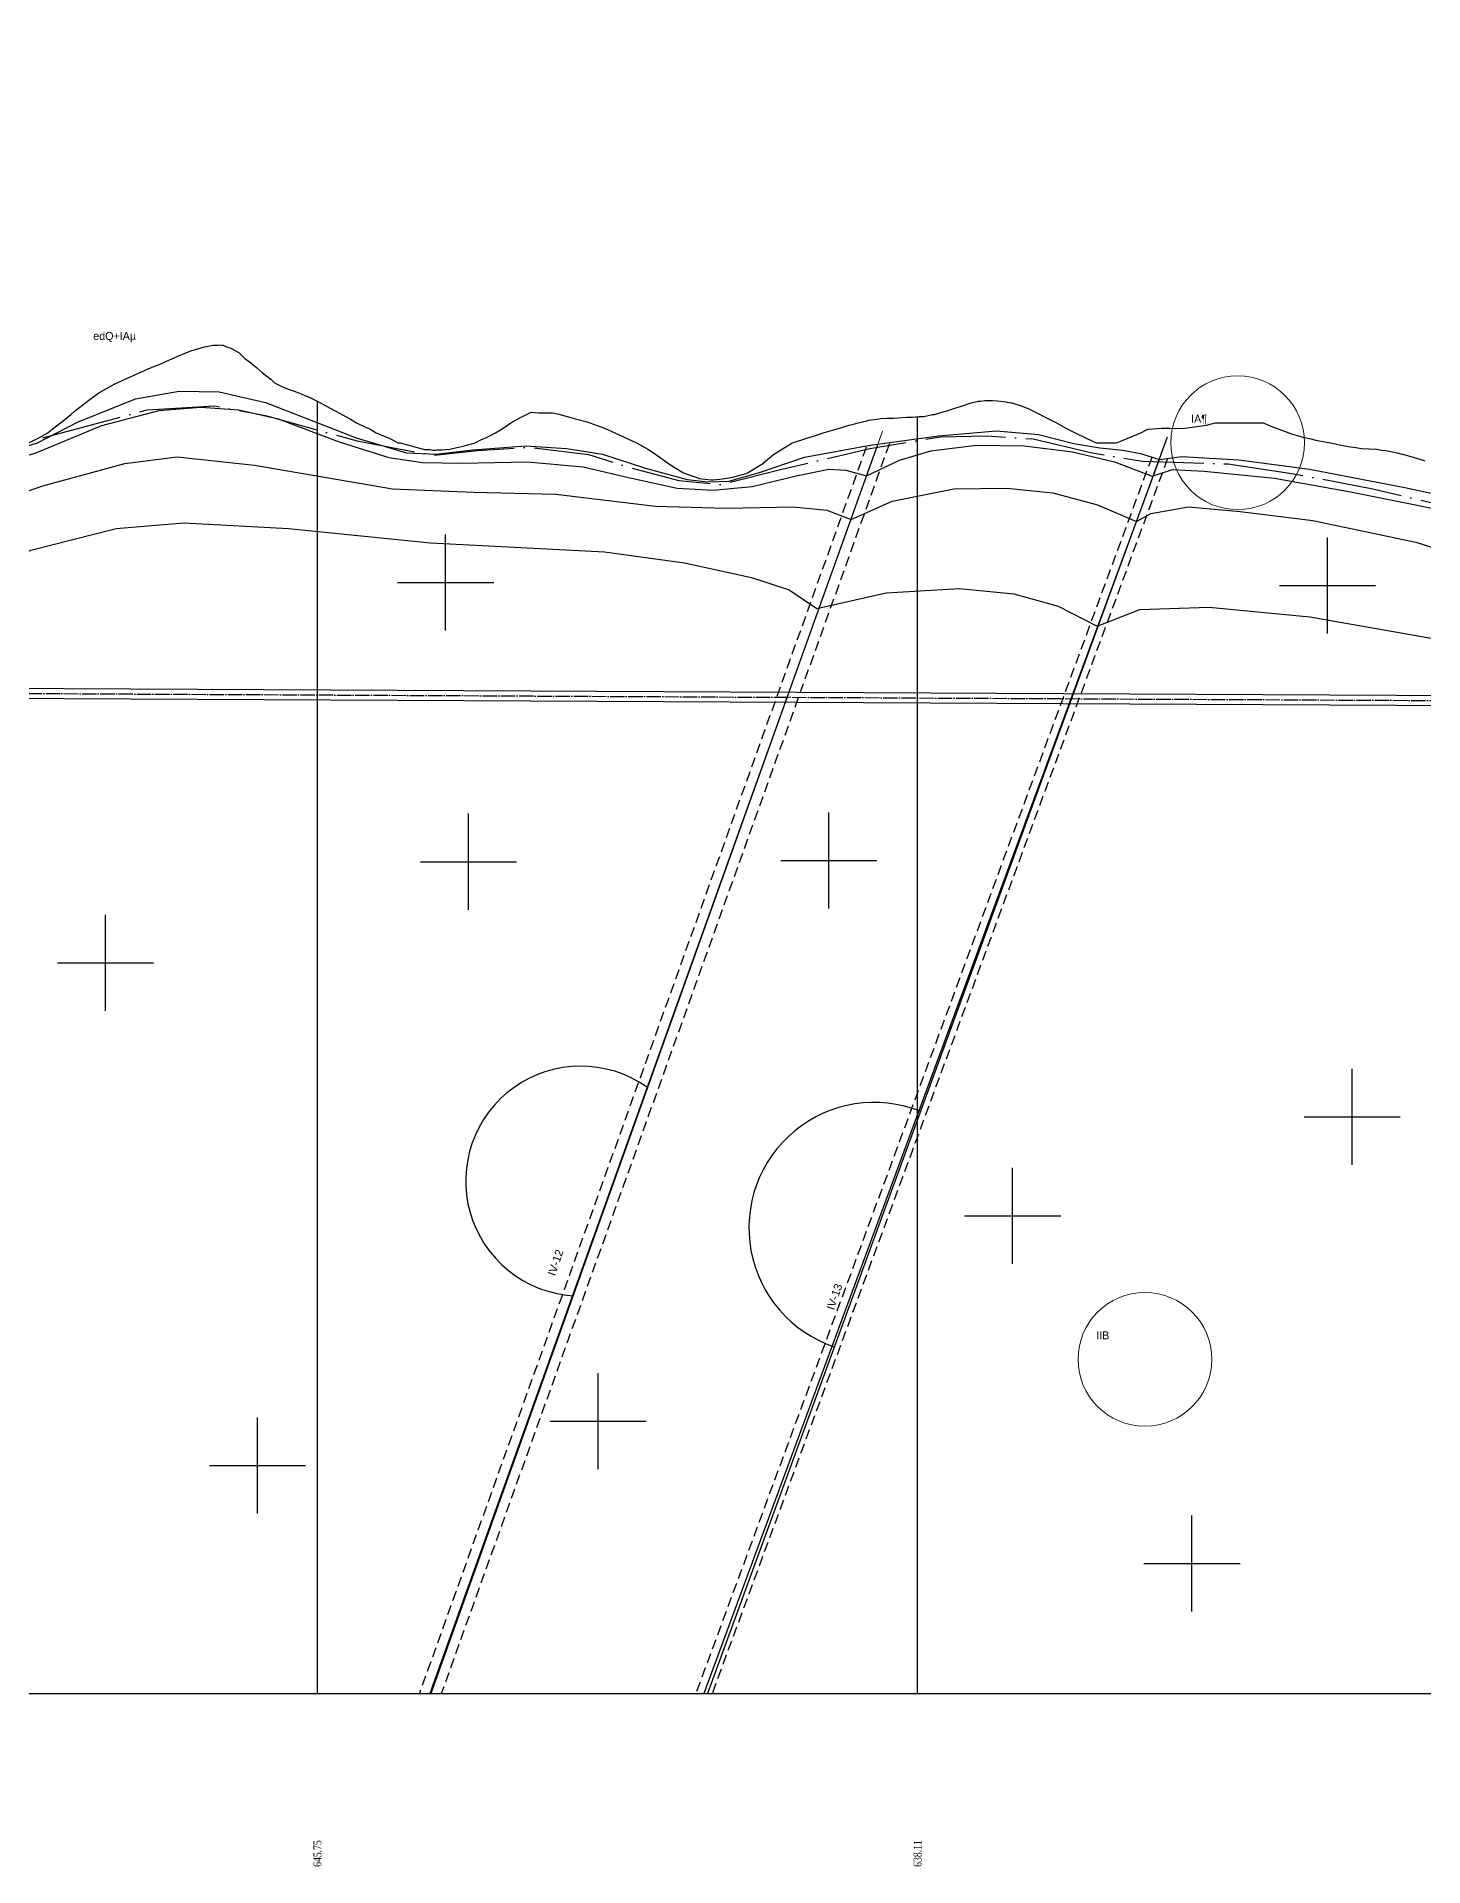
# Model space of a CAD drawing. Header units: inches. Extents: x 444671 to 463716, y 1783086 to 1794968.
# Drawn here: x 449032 to 449725, y 1786952 to 1787866 of the extents above; entities that cross this region are included whole.
import ezdxf
from ezdxf.enums import TextEntityAlignment as Align

# ---------------------------------------------------------------- set-up
doc = ezdxf.new("R2010")
doc.units = ezdxf.units.IN
doc.header["$MEASUREMENT"] = 0
for name, pattern in [('ACAD_ISO04W100', [30, 24, -3, 0, -3]), ('DASHED', [0.75, 0.5, -0.25]), ('HIDDEN', [0.375, 0.25, -0.125]), ('NG', [1.8, 0.8, -0.1, 0, -0.1, 0.8])]:
    doc.linetypes.add(name, pattern=pattern)
for name, color, linetype in [('4', 4, 'Continuous'), ('Dc', 10, 'Continuous'), ('Dchat', 33, 'Continuous'), ('Dong', 252, 'HIDDEN'), ('Khung_bang', 140, 'Continuous'), ('PEGC', 3, 'Continuous'), ('Text', 3, 'Continuous'), ('Thachhoc', 125, 'Continuous'), ('Tim', 1, 'ACAD_ISO04W100')]:
    doc.layers.add(name, color=color, linetype=linetype)
doc.layers.add('DIACHAT', color=33, linetype='Continuous', lineweight=25)
doc.layers.add('Dut gay', color=1, linetype='Continuous', lineweight=25)
doc.styles.add('VNARIAL', font='')
doc.styles.add('Vntimeshx', font='vntime.shx', dxfattribs={"width": 0.8, "bigfont": 'vn1.shx'})
doc.styles.get('VNARIAL').set_extended_font_data('.VnArial')
doc.linetypes.add('_lA1', pattern='A,2,-0.2,["x",Standard,S=0.1,R=0,X=-0.1,Y=-0.05],-0.1', length=2.3)
doc.linetypes.add('_lA2', pattern='A,2,-0.2,["xx",Standard,S=0.1,R=0,X=-0.1,Y=-0.05],-0.18', length=2.38)
doc.linetypes.add('_lB', pattern='A,2,-0.2,["xxx",Standard,S=0.1,R=0,X=-0.1,Y=-0.05],-0.26', length=2.46)
doc.linetypes.add('_llA', pattern='A,2,-0.2,["xxxx",Standard,S=0.1,R=0,X=-0.1,Y=-0.05],-0.34', length=2.54)
doc.linetypes.add('NEN_DA1', pattern='A,1.5,-0.15,["Y",Standard,S=0.2,R=0,X=-0.15,Y=-0.2],-0.005', length=1.655)

# ---------------------------------------------------------------- blocks, each defined once
blk = doc.blocks.new('g')
at = {"layer": 'Thachhoc'}
for points in [[(0, -19.01), (0, 20.99)], [(-20, 0.99), (20, 0.99)]]:
    blk.add_lwpolyline(points, dxfattribs=at)

msp = doc.modelspace()

# ---------------------------------------------------------------- linework, layer by layer
at = {"layer": '4', "linetype": 'NEN_DA1', "ltscale": 8}
for p, q in [((447198.4274, 1787544.8986), (449992.4641, 1787530.9284)), ((449992.5236, 1787535.6281), (447329.7795, 1787548.9419))]:
    msp.add_line(p, q, dxfattribs=at)
at = {"layer": 'Dc', "lineweight": 13}
for centre in [(449632.4711, 1787663.4184), (449586.1007, 1787205.3333)]:
    msp.add_circle(centre, 33.4288, dxfattribs=at)
at = {"layer": 'Dchat', "linetype": '_lA1', "ltscale": 70, "flags": 128}
msp.add_lwpolyline([(447730.5083, 1787666.1579), (447761.3834, 1787673.2077), (447782.8666, 1787677.2196), (447795.6696, 1787681.7863), (447818.026, 1787694.8684), (447856.498, 1787720.1257), (447891.374, 1787736.201), (447927.5914, 1787745.1318), (447977.0179, 1787754.0987), (448033.3561, 1787761.2433), (448081.745, 1787770.1994), (448108.1256, 1787771.0925), (448135.8476, 1787769.7528), (448177.4306, 1787767.5202), (448207.0869, 1787768.0089), (448229.0097, 1787771.621), (448258.5202, 1787783.6775), (448279.6422, 1787796.3375), (448329.2735, 1787844.1169), (448347.84, 1787856.3412), (448366.0635, 1787864.8133), (448383.3444, 1787866.3822), (448397.4833, 1787865.1271), (448409.1087, 1787861.3617), (448424.2766, 1787852.491), (448446.7085, 1787838.6521), (448474.8607, 1787817.5659), (448512.6219, 1787784.8498), (448541.7795, 1787763.2615), (448573.5309, 1787744.1116), (448608.2185, 1787727.0418), (448643.5055, 1787713.4444), (448680.7066, 1787702.3992), (448718.9132, 1787697.3787), (448778.4448, 1787694.7544), (448812.1269, 1787689.2319), (448866.454, 1787674.6181), (448893.6551, 1787666.8566), (448906.3725, 1787665.7982), (448918.0302, 1787668.2678), (448931.5697, 1787673.9249), (448947.8197, 1787680.2752), (448959.4773, 1787682.0391), (448974.3143, 1787680.628), (448992.6839, 1787673.5721), (449009.6404, 1787664.3995), (449019.1785, 1787661.5771), (449025.5372, 1787661.2243), (449032.6024, 1787663.3411), (449052.5711, 1787673.6302), (449081.5385, 1787685.2724), (449103.4407, 1787689.1532), (449123.3351, 1787688.7679), (449146.6503, 1787683.476), (449166.7862, 1787675.7146), (449191.8678, 1787665.8364), (449217.0338, 1787658.4163), (449231.8708, 1787657.7107), (449250.2404, 1787659.8274), (449276.735, 1787661.9442), (449296.9734, 1787660.4997), (449314.9897, 1787657.6773), (449336.5386, 1787650.6214), (449357.381, 1787644.9767), (449367.6256, 1787643.9184), (449378.2234, 1787644.2711), (449393.4137, 1787648.5047), (449415.9028, 1787656.2623), (449448.7561, 1787662.2598), (449483.0224, 1787666.8461), (449511.9898, 1787669.3157), (449532.9275, 1787667.5546), (449550.5905, 1787662.9682), (449563.6612, 1787660.8515), (449575.1399, 1787659.6331), (449583.9449, 1787658.0984), (449593.3642, 1787655.029), (449604.6475, 1787656.5411), (449633.1232, 1787654.8672), (449668.299, 1787650.264), (449716.0377, 1787641.0576), (449760.993, 1787631.3833), (449788.2123, 1787624.2693), (449813.7567, 1787617.9922), (449830.5071, 1787613.8075), (449849.4226, 1787610.9043), (449894.6743, 1787610.7555)], dxfattribs=at)
at = {"layer": 'Dchat', "linetype": '_lA2', "ltscale": 70, "flags": 128}
msp.add_lwpolyline([(447730.583, 1787657.7809), (447755.0218, 1787663.7554), (447764.5484, 1787664.6203), (447769.9373, 1787664.7164), (447773.8827, 1787663.371), (447777.0582, 1787660.9685), (447788.3623, 1787672.0533), (447809.7944, 1787683.3703), (447864.6996, 1787709.596), (447903.7208, 1787723.7668), (447969.3217, 1787738.7514), (448037.1162, 1787748.1985), (448123.5996, 1787752.1966), (448179.2826, 1787750.5923), (448210.0266, 1787744.6878), (448223.4279, 1787736.4215), (448262.1634, 1787767.2567), (448301.1987, 1787799.9644), (448334.7018, 1787826.3377), (448356.8742, 1787835.1253), (448380.1292, 1787837.8807), (448410.0849, 1787835.1253), (448436.4932, 1787825.2845), (448467.7843, 1787808.9934), (448515.8711, 1787771.5984), (448562.9012, 1787739.9567), (448603.499, 1787717.5197), (448637.547, 1787703.633), (448674.2033, 1787694.1858), (448727.0199, 1787688.675), (448765.8362, 1787686.2398), (448826.1417, 1787677.5799), (448880.2536, 1787664.9443), (448901.932, 1787662.1888), (448916.9099, 1787662.9761), (448940.2609, 1787669.2678), (448961.1511, 1787670.8424), (448976.6616, 1787669.0221), (448993.5569, 1787664.873), (449006.8516, 1787657.4046), (449012.9451, 1787652.9789), (449031.5022, 1787658.2344), (449064.739, 1787672.0648), (449093.3964, 1787679.5757), (449114.1693, 1787681.2354), (449133.2805, 1787679.8523), (449152.9456, 1787675.4266), (449183.4126, 1787663.8092), (449208.208, 1787656.0253), (449225.1033, 1787653.5359), (449244.7684, 1787653.2593), (449277.4512, 1787653.8125), (449305.2872, 1787651.2864), (449327.999, 1787646.0309), (449352.3726, 1787640.7753), (449370.3758, 1787639.6689), (449389.8874, 1787641.6037), (449411.7683, 1787646.8592), (449428.1097, 1787650.1785), (449436.6958, 1787649.6252), (449446.9438, 1787646.8592), (449463.3828, 1787654.6677), (449479.1702, 1787659.37), (449501.882, 1787662.1361), (449525.7969, 1787661.8475), (449549.8936, 1787658.8048), (449570.9435, 1787653.8259), (449589.7777, 1787646.6342), (449599.9386, 1787650.0895), (449615.7347, 1787649.1613), (449650.9193, 1787645.7374), (449688.8404, 1787638.9364), (449719.6187, 1787632.6273), (449747.2403, 1787627.1068), (449782.3591, 1787618.826), (449807.6132, 1787614.0941), (449838.2861, 1787608.6269), (449853.3964, 1787607.2886), (449894.6743, 1787607.4586)], dxfattribs=at)
at = {"layer": 'Dchat', "linetype": '_lB', "ltscale": 70, "flags": 128}
msp.add_lwpolyline([(447730.583, 1787649.7809), (447752.5186, 1787652.228), (447762.1634, 1787652.4), (447766.8135, 1787651.712), (447772.4971, 1787649.132), (447789.6011, 1787660.1995), (447824.0467, 1787675.5075), (447888.3473, 1787698.6915), (447956.6872, 1787714.1026), (448019.0789, 1787724.7227), (448082.569, 1787730.8872), (448151.046, 1787732.6425), (448183.1889, 1787727.9846), (448204.0895, 1787721.027), (448215.5848, 1787711.9821), (448250.5196, 1787738.8254), (448308.0618, 1787781.3947), (448343.5927, 1787797.3973), (448371.2085, 1787804.353), (448394.5475, 1787804.353), (448420.6731, 1787800.5263), (448472.2278, 1787778.6098), (448540.7003, 1787733.2442), (448585.9849, 1787705.0658), (448623.063, 1787688.911), (448657.8972, 1787676.0394), (448707.7102, 1787665.255), (448780.0039, 1787658.2203), (448861.1677, 1787650.9148), (448913.6596, 1787650.5397), (448949.8872, 1787649.496), (448971.4844, 1787645.3214), (448988.6653, 1787640.4182), (449004.689, 1787631.3733), (449035.3432, 1787641.8097), (449076.2229, 1787652.9551), (449102.3485, 1787656.4339), (449141.0145, 1787652.2593), (449210.1234, 1787640.4314), (449250.5311, 1787638.6919), (449291.7572, 1787637.6408), (449341.5702, 1787631.7268), (449376.8591, 1787630.6832), (449410.3, 1787631.3789), (449427.0635, 1787629.6367), (449439.2555, 1787625.1142), (449459.8077, 1787634.1591), (449490.597, 1787640.4201), (449517.071, 1787640.7679), (449540.0616, 1787638.3328), (449562.3555, 1787632.4188), (449581.8627, 1787624.0696), (449589.1337, 1787627.9743), (449607.8338, 1787631.3504), (449633.7376, 1787629.0797), (449670.0939, 1787624.5383), (449721.4471, 1787613.6389), (449778.2495, 1787595.9133), (449822.2324, 1787581.4718), (449839.8255, 1787577.3904), (449894.6743, 1787574.4494)], dxfattribs=at)
at = {"layer": 'Dchat', "linetype": '_llA', "ltscale": 70, "flags": 128}
msp.add_lwpolyline([(447728.3077, 1787601.6832), (447735.9903, 1787602.6036), (447741.9286, 1787603.5015), (447749.066, 1787601.6489), (447752.8551, 1787600.511), (447754.9326, 1787599.5673), (447789.75, 1787613.2586), (447868.0224, 1787638.2788), (447940.0546, 1787654.9471), (448037.733, 1787672.1251), (448105.3729, 1787678.7047), (448146.824, 1787677.3876), (448170.3225, 1787673.0639), (448184.8287, 1787667.8239), (448196.8657, 1787659.8099), (448267.0229, 1787699.8148), (448337.64, 1787731.3778), (448373.1955, 1787737.7891), (448413.6892, 1787735.3232), (448463.2987, 1787720.9239), (448529.4714, 1787688.3745), (448603.2104, 1787658.3204), (448671.8522, 1787637.6071), (448737.6927, 1787623.2038), (448822.7904, 1787618.2494), (448900.3211, 1787616.2767), (448947.9131, 1787612.2007), (448972.0138, 1787606.264), (448984.1592, 1787600.7192), (448992.4875, 1787593.4415), (449029.3587, 1787609.7979), (449071.9533, 1787620.6177), (449105.8218, 1787623.3901), (449158.0125, 1787620.6177), (449229.0807, 1787613.4094), (449315.9678, 1787608.915), (449355.9437, 1787603.3702), (449389.4211, 1787596.078), (449408.2986, 1787589.9786), (449422.1791, 1787580.5524), (449456.741, 1787588.3841), (449493.3856, 1787590.602), (449520.5914, 1787587.8296), (449542.8002, 1787581.7303), (449562.2329, 1787571.7495), (449583.536, 1787580.0653), (449618.1732, 1787581.2443), (449668.5617, 1787576.4159), (449742.4643, 1787563.488), (449799.2754, 1787553.5529), (449836.2026, 1787545.9833), (449894.6743, 1787541.528)], dxfattribs=at)
at = {"layer": 'Dchat', "color": 14, "linetype": 'Continuous', "lineweight": 13}
msp.add_lwpolyline([(449454.882, 1787669.1634), (449229.3382, 1787038.3548)], dxfattribs=at)
at = {"layer": 'Dchat', "color": 14, "linetype": 'Continuous'}
msp.add_lwpolyline([(449597.2836, 1787666.2333), (449367.412, 1787038.3548)], dxfattribs=at)
at = {"layer": 'Dchat', "color": 14}
for centre, radius, start, end in [((449304.0975, 1787294.4043), 57.4547, 54.9728772, 266.2983347), ((449450.8701, 1787271.0211), 62.6843, 68.412837, 251.3709628)]:
    msp.add_arc(centre, radius, start, end, dxfattribs=at)
at = {"layer": 'DIACHAT', "color": 7, "linetype": 'NG', "ltscale": 50, "flags": 128}
msp.add_lwpolyline([(449035.3564, 1787665.8275), (449087.4343, 1787679.8008), (449121.1841, 1787681.7844), (449146.5957, 1787677.0237), (449192.3208, 1787664.3427), (449230.3746, 1787657.1872), (449252.6098, 1787659.5676), (449278.5545, 1787661.1218), (449307.9366, 1787657.5512), (449329.3776, 1787650.8068), (449353.201, 1787644.4591), (449374.2451, 1787642.4755), (449404.6924, 1787650.1733), (449448.5539, 1787660.5752), (449483.9261, 1787666.4311), (449507.2717, 1787666.7846), (449530.2637, 1787665.3709), (449559.6921, 1787658.4207), (449584.951, 1787654.1211), (449627.6954, 1787652.8462), (449658.4058, 1787648.2513), (449699.2426, 1787640.5779), (449745.4041, 1787629.7385), (449775.7698, 1787621.3675), (449802.2962, 1787613.6941), (449826.0304, 1787608.811), (449844.3664, 1787606.3625), (449894.6743, 1787605.7684)], dxfattribs=at)
at = {"layer": 'Dong', "linetype": 'ByBlock'}
for p, q in [((449172.4938, 1787038.3548), (449172.4938, 1787684.1055)), ((449472.4938, 1787038.3548), (449472.4938, 1787676.464))]:
    msp.add_line(p, q, dxfattribs=at)
at = {"layer": 'Dut gay'}
for points in [[(449452.4456, 1787662.3677), (449228.7151, 1787038.3548)], [(449593.1635, 1787655.0944), (449365.693, 1787038.3548)]]:
    msp.add_lwpolyline(points, dxfattribs=at)
at = {"layer": 'Dut gay', "linetype": 'DASHED', "ltscale": 10, "flags": 128}
for points in [[(449458.3815, 1787662.9254), (449234.4511, 1787038.3548)], [(449446.8141, 1787661.242), (449223.4873, 1787038.3548)], [(449589.58, 1787656.2621), (449361.6788, 1787038.3548)], [(449597.4517, 1787655.5768), (449369.8033, 1787038.3548)]]:
    msp.add_lwpolyline(points, dxfattribs=at)
at = {"layer": 'Khung_bang', "linetype": 'ByBlock'}
msp.add_lwpolyline([(446139.7357, 1787038.3548), (458289.9137, 1787038.3548)], dxfattribs=at)
at = {"layer": 'PEGC', "linetype": 'ByBlock', "ltscale": 0.03}
msp.add_lwpolyline([(449028.5874, 1787663.5018), (449033.5357, 1787666.0078), (449036.337, 1787667.4936), (449037.7333, 1787668.3548), (449040.1502, 1787670.288), (449044.1854, 1787673.3548), (449045.4788, 1787674.3191), (449049.2665, 1787677.5816), (449049.9518, 1787678.1133), (449050.2568, 1787678.3548), (449051.8526, 1787679.6372), (449056.6155, 1787683.3548), (449058.2886, 1787684.6556), (449063.2556, 1787688.3548), (449067.1455, 1787690.4867), (449071.2464, 1787692.7739), (449071.8132, 1787693.0599), (449072.3816, 1787693.3548), (449077.0406, 1787695.5631), (449079.163, 1787696.4158), (449083.4158, 1787698.3548), (449085.7879, 1787699.3497), (449088.3041, 1787700.4696), (449094.1882, 1787702.9111), (449094.9761, 1787703.2277), (449095.297, 1787703.3548), (449102.8269, 1787706.6768), (449106.7639, 1787708.3548), (449109.7673, 1787709.5074), (449111.0123, 1787709.8813), (449116.1098, 1787711.3935), (449119.5129, 1787711.9696), (449120.1847, 1787712.0946), (449122.8159, 1787712.1774), (449123.759, 1787712.2741), (449124.7062, 1787712.238), (449125.2914, 1787712.1023), (449127.1303, 1787711.3363), (449129.2647, 1787710.6884), (449133.3605, 1787708.3548), (449136.1273, 1787705.7235), (449139.1735, 1787703.3548), (449142.04, 1787700.958), (449145.0382, 1787698.3548), (449149.3303, 1787694.9656), (449151.0773, 1787693.3548), (449154.7319, 1787691.5766), (449157.0375, 1787690.5412), (449163.1566, 1787688.3548), (449164.7282, 1787687.6469), (449169.1317, 1787685.7904), (449173.9919, 1787683.3548), (449175.2983, 1787682.6045), (449178.3009, 1787680.9532), (449181.9737, 1787679.0017), (449183.2218, 1787678.3548), (449189.0121, 1787675.2087), (449191.98, 1787673.3548), (449193.722, 1787672.5028), (449198.9617, 1787670.1299), (449201.9078, 1787668.3548), (449208.7076, 1787665.4647), (449212.9427, 1787663.3548), (449213.8943, 1787663.3548), (449226.0035, 1787660.0638), (449227.3152, 1787659.9933), (449228.7327, 1787659.9732), (449230.3163, 1787659.7314), (449231.6596, 1787659.7766), (449232.4292, 1787659.8354), (449234.6054, 1787659.8056), (449236.3972, 1787660.0413), (449238.6362, 1787660.2619), (449243.7549, 1787661.3438), (449245.142, 1787661.6591), (449246.5854, 1787662.079), (449251.4015, 1787663.3548), (449254.2432, 1787664.8282), (449257.3549, 1787666.2051), (449261.4651, 1787668.3548), (449263.2042, 1787669.4041), (449264.8452, 1787670.4298), (449269.2242, 1787673.3548), (449274.0751, 1787676.0343), (449278.7634, 1787678.3548), (449279.4894, 1787678.6427), (449279.5536, 1787678.6327), (449283.1764, 1787678.3548), (449290.0001, 1787678.3548), (449293.2322, 1787677.6292), (449301.507, 1787675.3736), (449306.1226, 1787674.1212), (449308.6758, 1787673.3548), (449316.0132, 1787670.6397), (449321.2318, 1787668.3548), (449325.8739, 1787666.1594), (449332.0569, 1787663.3548), (449337.6434, 1787660.114), (449340.4694, 1787658.3548), (449346.0828, 1787654.4303), (449347.5157, 1787653.3548), (449350.8165, 1787651.1614), (449355.4864, 1787648.3548), (449363.4952, 1787645.5813), (449369.0977, 1787644.9098), (449369.6908, 1787644.8216), (449370.3965, 1787644.8215), (449373.5884, 1787645.1773), (449374.8589, 1787645.3691), (449378.3865, 1787645.8794), (449380.0671, 1787646.2237), (449382.5075, 1787646.8571), (449386.7538, 1787648.1095), (449387.2018, 1787648.2098), (449387.5203, 1787648.3548), (449395.4404, 1787653.2775), (449395.5533, 1787653.3548), (449400.549, 1787657.4762), (449401.7819, 1787658.3548), (449405.751, 1787660.7902), (449409.6903, 1787663.226), (449409.8005, 1787663.2918), (449409.9334, 1787663.3548), (449417.6765, 1787665.8153), (449420.93, 1787666.9311), (449425.359, 1787668.3548), (449432.2559, 1787670.3528), (449438.3519, 1787672.1852), (449440.4235, 1787672.7698), (449442.8545, 1787673.3548), (449447.0891, 1787674.4031), (449448.1678, 1787674.6537), (449452.1534, 1787675.2344), (449454.1271, 1787675.5232), (449457.2064, 1787675.6643), (449460.5543, 1787675.6748), (449467.1402, 1787676.1417), (449469.9055, 1787676.1521), (449473.354, 1787676.5677), (449475.5855, 1787676.5772), (449479.9028, 1787677.4429), (449480.929, 1787677.5878), (449483.5981, 1787678.3548), (449485.9819, 1787679.0201), (449487.0996, 1787679.3364), (449491.0618, 1787680.6525), (449494.4701, 1787681.6997), (449499.2694, 1787683.3548), (449502.7999, 1787684.206), (449503.9062, 1787684.2644), (449506.0804, 1787684.4964), (449509.2685, 1787684.495), (449509.9315, 1787684.4781), (449512.4389, 1787684.3017), (449516.7604, 1787683.8023), (449517.1076, 1787683.7489), (449519.4078, 1787683.3548), (449519.7317, 1787683.2873), (449519.8144, 1787683.2695), (449519.9193, 1787683.2389), (449523.2627, 1787682.2464), (449524.805, 1787681.6367), (449528.4244, 1787680.212), (449532.1604, 1787678.3548), (449536.2489, 1787676.2083), (449541.8465, 1787673.3548), (449547.0044, 1787670.5605), (449551.1808, 1787668.3548), (449556.6839, 1787665.681), (449561.7733, 1787663.3548), (449569.8925, 1787663.3548), (449571.6189, 1787663.3548), (449572.3544, 1787663.6045), (449584.0316, 1787668.3548), (449587.2619, 1787670.0824), (449587.695, 1787670.1465), (449594.3967, 1787670.6665), (449595.9469, 1787670.6357), (449598.5504, 1787670.7209), (449601.2121, 1787670.4872), (449602.4673, 1787670.6594), (449604.9307, 1787670.4636), (449606.0071, 1787670.6559), (449616.8637, 1787672.133), (449621.222, 1787673.3548), (449634.8888, 1787673.3548), (449645.2726, 1787673.3548), (449649.0564, 1787671.7676), (449658.0207, 1787668.3548), (449659.1974, 1787667.9186), (449659.9636, 1787667.6816), (449664.5224, 1787666.303), (449665.875, 1787665.9912), (449668.3344, 1787665.5977), (449671.5819, 1787664.7473), (449678.6798, 1787663.383), (449678.7532, 1787663.3726), (449678.846, 1787663.3548), (449683.3738, 1787662.396), (449685.1009, 1787662.0901), (449688.8867, 1787661.3246), (449691.5286, 1787661.0701), (449694.3533, 1787660.5613), (449701.9631, 1787660.1719), (449704.3461, 1787659.7701), (449706.5939, 1787659.4929), (449709.0788, 1787659.0181), (449709.8389, 1787658.865), (449712.0921, 1787658.3548), (449714.5184, 1787657.7691), (449714.9909, 1787657.6505), (449717.8817, 1787656.7847), (449723.5404, 1787655.1382), (449725.9583, 1787654.352)], dxfattribs=at)
at = {"layer": 'Text'}
msp.add_lwpolyline([(449028.5874, 1787663.5018), (449033.5357, 1787666.0078), (449036.337, 1787667.4936), (449037.7333, 1787668.3548), (449040.1502, 1787670.288), (449044.1854, 1787673.3548), (449045.4788, 1787674.3191), (449049.2665, 1787677.5816), (449049.9518, 1787678.1133), (449050.2568, 1787678.3548), (449051.8526, 1787679.6372), (449056.6155, 1787683.3548), (449058.2886, 1787684.6556), (449063.2556, 1787688.3548), (449067.1455, 1787690.4867), (449071.2464, 1787692.7739), (449071.8132, 1787693.0599), (449072.3816, 1787693.3548), (449077.0406, 1787695.5631), (449079.163, 1787696.4158), (449083.4158, 1787698.3548), (449085.7879, 1787699.3497), (449088.3041, 1787700.4696), (449094.1882, 1787702.9111), (449094.9761, 1787703.2277), (449095.297, 1787703.3548), (449102.8269, 1787706.6768), (449106.7639, 1787708.3548), (449109.7673, 1787709.5074), (449111.0123, 1787709.8813), (449116.1098, 1787711.3935), (449119.5129, 1787711.9696), (449120.1847, 1787712.0946), (449122.8159, 1787712.1774), (449123.759, 1787712.2741), (449124.7062, 1787712.238), (449125.2914, 1787712.1023), (449127.1303, 1787711.3363), (449129.2647, 1787710.6884), (449133.3605, 1787708.3548), (449136.1273, 1787705.7235), (449139.1735, 1787703.3548), (449142.04, 1787700.958), (449145.0382, 1787698.3548), (449149.3303, 1787694.9656), (449151.0773, 1787693.3548), (449154.7319, 1787691.5766), (449157.0375, 1787690.5412), (449163.1566, 1787688.3548), (449164.7282, 1787687.6469), (449169.1317, 1787685.7904), (449173.9919, 1787683.3548), (449175.2983, 1787682.6045), (449178.3009, 1787680.9532), (449181.9737, 1787679.0017), (449183.2218, 1787678.3548), (449189.0121, 1787675.2087), (449191.98, 1787673.3548), (449193.722, 1787672.5028), (449198.9617, 1787670.1299), (449201.9078, 1787668.3548), (449208.7076, 1787665.4647), (449212.9427, 1787663.3548), (449213.8943, 1787663.3548), (449226.0035, 1787660.0638), (449227.3152, 1787659.9933), (449228.7327, 1787659.9732), (449230.3163, 1787659.7314), (449231.6596, 1787659.7766), (449232.4292, 1787659.8354), (449234.6054, 1787659.8056), (449236.3972, 1787660.0413), (449238.6362, 1787660.2619), (449243.7549, 1787661.3438), (449245.142, 1787661.6591), (449246.5854, 1787662.079), (449251.4015, 1787663.3548), (449254.2432, 1787664.8282), (449257.3549, 1787666.2051), (449261.4651, 1787668.3548), (449263.2042, 1787669.4041), (449264.8452, 1787670.4298), (449269.2242, 1787673.3548), (449274.0751, 1787676.0343), (449278.7634, 1787678.3548), (449279.4894, 1787678.6427), (449279.5536, 1787678.6327), (449283.1764, 1787678.3548), (449290.0001, 1787678.3548), (449293.2322, 1787677.6292), (449301.507, 1787675.3736), (449306.1226, 1787674.1212), (449308.6758, 1787673.3548), (449316.0132, 1787670.6397), (449321.2318, 1787668.3548), (449325.8739, 1787666.1594), (449332.0569, 1787663.3548), (449337.6434, 1787660.114), (449340.4694, 1787658.3548), (449346.0828, 1787654.4303), (449347.5157, 1787653.3548), (449350.8165, 1787651.1614), (449355.4864, 1787648.3548), (449363.4952, 1787645.5813), (449369.0977, 1787644.9098), (449369.6908, 1787644.8216), (449370.3965, 1787644.8215), (449373.5884, 1787645.1773), (449374.8589, 1787645.3691), (449378.3865, 1787645.8794), (449380.0671, 1787646.2237), (449382.5075, 1787646.8571), (449386.7538, 1787648.1095), (449387.2018, 1787648.2098), (449387.5203, 1787648.3548), (449395.4404, 1787653.2775), (449395.5533, 1787653.3548), (449400.549, 1787657.4762), (449401.7819, 1787658.3548), (449405.751, 1787660.7902), (449409.6903, 1787663.226), (449409.8005, 1787663.2918), (449409.9334, 1787663.3548), (449417.6765, 1787665.8153), (449420.93, 1787666.9311), (449425.359, 1787668.3548), (449432.2559, 1787670.3528), (449438.3519, 1787672.1852), (449440.4235, 1787672.7698), (449442.8545, 1787673.3548), (449447.0891, 1787674.4031), (449448.1678, 1787674.6537), (449452.1534, 1787675.2344), (449454.1271, 1787675.5232), (449457.2064, 1787675.6643), (449460.5543, 1787675.6748), (449467.1402, 1787676.1417), (449469.9055, 1787676.1521), (449473.354, 1787676.5677), (449475.5855, 1787676.5772), (449479.9028, 1787677.4429), (449480.929, 1787677.5878), (449483.5981, 1787678.3548), (449485.9819, 1787679.0201), (449487.0996, 1787679.3364), (449491.0618, 1787680.6525), (449494.4701, 1787681.6997), (449499.2694, 1787683.3548), (449502.7999, 1787684.206), (449503.9062, 1787684.2644), (449506.0804, 1787684.4964), (449509.2685, 1787684.495), (449509.9315, 1787684.4781), (449512.4389, 1787684.3017), (449516.7604, 1787683.8023), (449517.1076, 1787683.7489), (449519.4078, 1787683.3548), (449519.7317, 1787683.2873), (449519.8144, 1787683.2695), (449519.9193, 1787683.2389), (449523.2627, 1787682.2464), (449524.805, 1787681.6367), (449528.4244, 1787680.212), (449532.1604, 1787678.3548), (449536.2489, 1787676.2083), (449541.8465, 1787673.3548), (449547.0044, 1787670.5605), (449551.1808, 1787668.3548), (449556.6839, 1787665.681), (449561.7733, 1787663.3548), (449569.8925, 1787663.3548), (449571.6189, 1787663.3548), (449572.3544, 1787663.6045), (449584.0316, 1787668.3548), (449587.2619, 1787670.0824), (449587.695, 1787670.1465), (449594.3967, 1787670.6665), (449595.9469, 1787670.6357), (449598.5504, 1787670.7209), (449601.2121, 1787670.4872), (449602.4673, 1787670.6594), (449604.9307, 1787670.4636), (449606.0071, 1787670.6559), (449616.8637, 1787672.133), (449621.222, 1787673.3548), (449634.8888, 1787673.3548), (449645.2726, 1787673.3548), (449649.0564, 1787671.7676), (449658.0207, 1787668.3548), (449659.1974, 1787667.9186), (449659.9636, 1787667.6816), (449664.5224, 1787666.303), (449665.875, 1787665.9912), (449668.3344, 1787665.5977), (449671.5819, 1787664.7473), (449678.6798, 1787663.383), (449678.7532, 1787663.3726), (449678.846, 1787663.3548), (449683.3738, 1787662.396), (449685.1009, 1787662.0901), (449688.8867, 1787661.3246), (449691.5286, 1787661.0701), (449694.3533, 1787660.5613), (449701.9631, 1787660.1719), (449704.3461, 1787659.7701), (449706.5939, 1787659.4929), (449709.0788, 1787659.0181), (449709.8389, 1787658.865), (449712.0921, 1787658.3548), (449714.5184, 1787657.7691), (449714.9909, 1787657.6505), (449717.8817, 1787656.7847), (449723.5404, 1787655.1382), (449725.9583, 1787654.352)], dxfattribs=at)
at = {"layer": 'Tim', "ltscale": 0.3}
msp.add_line((447198.5271, 1787547.2481), (449992.4938, 1787533.2783), dxfattribs=at)

# ---------------------------------------------------------------- block references
at = {"layer": 'Dc', "linetype": 'ByBlock', "xscale": 1.19999999999709, "yscale": 1.200000000011642, "zscale": 1.2}
for p in [(449236.612, 1787592.3117), (449677.3309, 1787590.9035), (449428.1919, 1787453.483), (449248.0266, 1787452.846), (449066.5756, 1787402.2615), (449689.7519, 1787325.3878), (449520.0117, 1787275.8399), (449312.761, 1787173.2189), (449142.5682, 1787151.1495), (449609.6473, 1787102.0363)]:
    msp.add_blockref('g', p, dxfattribs=at)

# ---------------------------------------------------------------- texts
at = {"layer": 'Dc', "lineweight": 13, "char_height": 4, "width": 246.246276, "attachment_point": 1}
for s, insert in [('{\\fGeo TimesP|b0|i0|c0|p34;edQ+IAµ}', (449060.4975, 1787718.7845)), ('{\\fGeo TimesP|b0|i0|c0|p34;IA¶}', (449609.2248, 1787677.3762)), ('{\\fGeo TimesP|b0|i0|c0|p34;IIB}', (449561.7921, 1787219.3193))]:
    msp.add_mtext(s, dxfattribs=dict(at, insert=insert))
at = {"layer": 'Dchat', "color": 14, "style": 'VNARIAL'}
for s, p in [('IV-12', (449291.2758, 1787246.7269)), ('IV-13', (449430.7084, 1787229.6429))]:
    msp.add_text(s, height=4, rotation=71.2502866, dxfattribs=at).set_placement(p)
at = {"layer": 'Text', "linetype": 'ByBlock', "style": 'Vntimeshx', "width": 0.8}
for s, p in [('645.75', (449172.4938, 1786958.3548)), ('638.11', (449472.4938, 1786958.3548))]:
    msp.add_text(s, height=4, rotation=90, dxfattribs=at).set_placement(p, align=Align.MIDDLE_CENTER)

doc.saveas('drawing.dxf')
